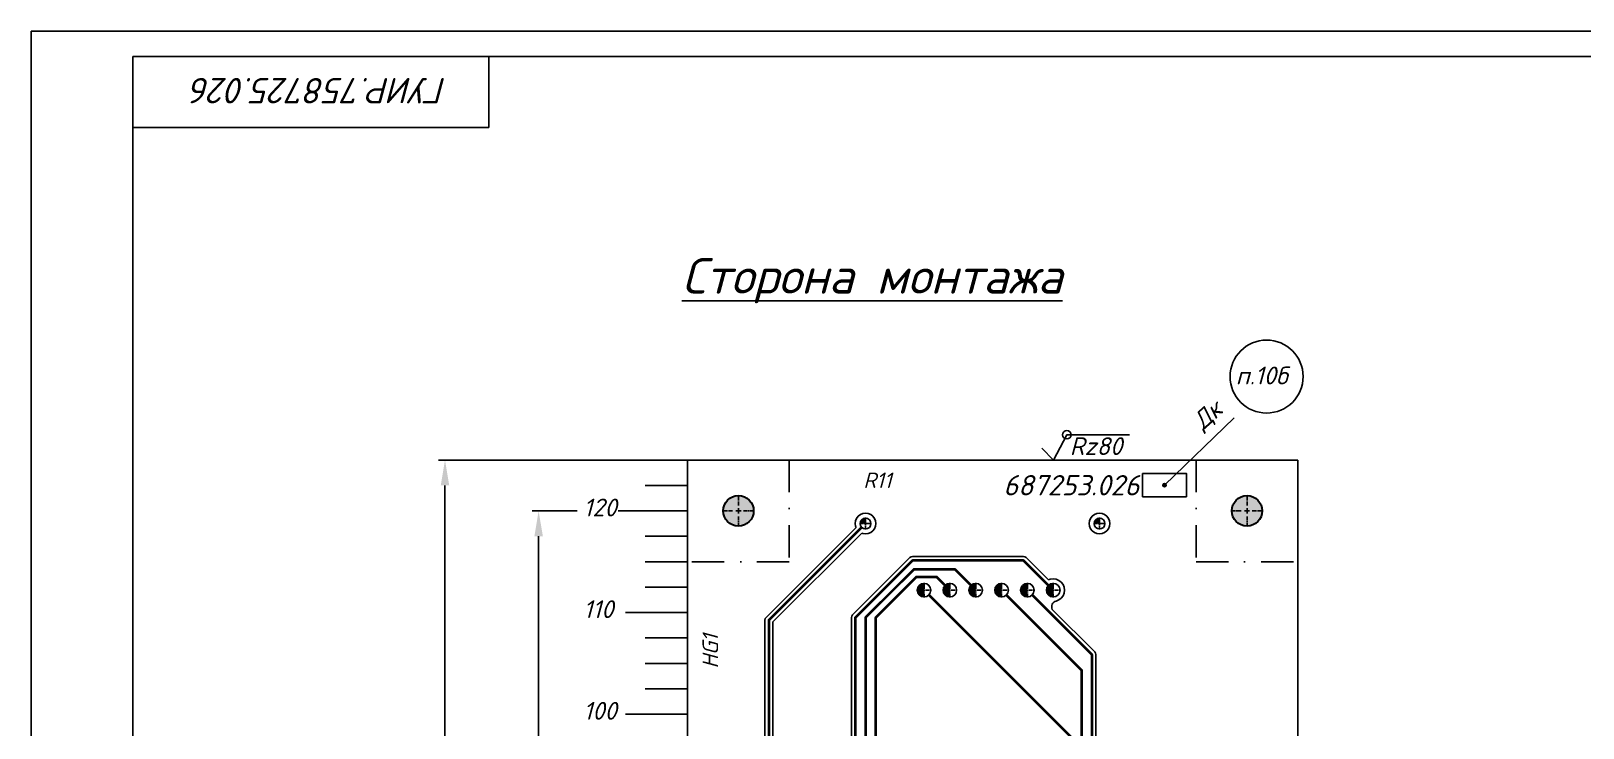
# Model space of a CAD drawing. Header units: millimetres. Extents: x 532 to 1373, y -49 to 545.
# Drawn here: x 531.7 to 836.9, y 408.2 to 545.3 of the extents above; entities that cross this region are included whole.
import ezdxf

# ---------------------------------------------------------------- set-up
doc = ezdxf.new("R2010")
doc.units = ezdxf.units.MM
for name, pattern in [('CENTER2', [1.125, 0.75, -0.125, 0.125, -0.125]), ('осевая2', [28.575000000000003, 19.05, -3.175, 3.175, -3.175]), ('штрихпунктирная2', [12.7, 6.35, -3.175, 0, -3.175])]:
    doc.linetypes.add(name, pattern=pattern)
doc.styles.add('PDF ISOCPEUR Italic', font='isocpeui.ttf')
doc.dimstyles.new('ISO-25', dxfattribs={"dimtxt": 2.5, "dimasz": 2.5, "dimexe": 1.25, "dimexo": 0.625, "dimtad": 1, "dimtxsty": 'Standard', "dimcen": 2.5, "dimadec": 0, "dimazin": 0, "dimtfac": 1, "dimtmove": 0, "dimatfit": 3, "dimfxl": 1, "dimarcsym": 0})

# ---------------------------------------------------------------- blocks, each defined once
blk = doc.blocks.new('*U173')
at = {"color": 0, "linetype": 'CENTER2', "transparency": 16777216}
for p, q in [((-3.030464653718117, 0), (-1.035968153402583, 0)), ((0, 1.035968153402583), (0, 3.014680620619777)), ((1.035968153402583, 0), (3.030464653718117, 0)), ((0, -3.012890759207508), (0, -1.035968153402583))]:
    blk.add_line(p, q, dxfattribs=at)
at = {"color": 0, "linetype": 'Continuous', "transparency": 16777216}
for p, q in [((-0.5179840767012917, 0), (0.5179840767012917, 0)), ((0, -0.5179840767012917), (0, 0.5179840767012917))]:
    blk.add_line(p, q, dxfattribs=at)
blk = doc.blocks.new('*U211')
at = {"color": 0, "linetype": 'CENTER2', "transparency": 16777216}
for p, q in [((-3.030464653718117, 0), (-1.035968153402583, 0)), ((0, 1.035968153402583), (0, 3.014680620619777)), ((1.035968153402583, 0), (3.030464653718117, 0)), ((0, -3.012890759207508), (0, -1.035968153402583))]:
    blk.add_line(p, q, dxfattribs=at)
at = {"color": 0, "linetype": 'Continuous', "transparency": 16777216}
for p, q in [((-0.5179840767012917, 0), (0.5179840767012917, 0)), ((0, -0.5179840767012917), (0, 0.5179840767012917))]:
    blk.add_line(p, q, dxfattribs=at)
blk = doc.blocks.new('*D268')
at = {"color": 0, "linetype": 'ByBlock', "lineweight": -2, "transparency": 16777216}
for p, q in [((660.1787086683003, 460.8726962048341), (611.8671688400211, 460.8726962048341)), ((613.1171688400212, 215.8726933848341), (613.1171688400211, 455.8726962048341)), ((630.8993615981276, 210.8726933848341), (611.8671688400212, 210.8726933848341))]:
    blk.add_line(p, q, dxfattribs=at)
at = {"color": 0, "linetype": 'ByBlock', "transparency": 16777216}
for points in [[(612.2838355066878, 455.8726962048341), (613.9505021733545, 455.8726962048341), (613.1171688400211, 460.8726962048341)], [(612.2838355066879, 215.8726933848341), (613.9505021733546, 215.8726933848341), (613.1171688400212, 210.8726933848341)]]:
    blk.add_solid(points, dxfattribs=at)
at = {"layer": 'DEFPOINTS', "color": 0, "linetype": 'ByBlock', "transparency": 16777216}
for p in [(613.1171688400211, 460.8726962048341), (660.8037086683003, 460.8726962048341), (631.5243615981276, 210.8726933848341)]:
    blk.add_point(p, dxfattribs=at)
at = {"color": 0, "linetype": 'ByBlock', "transparency": 16777216, "insert": (610.7421688400211, 336.8726947948345), "char_height": 2.5, "attachment_point": 5, "rotation": 90, "style": 'PDF ISOCPEUR Italic'}
blk.add_mtext('{\\H1.4x;125h14}', dxfattribs=at)
blk = doc.blocks.new('_Oblique')
at = {"color": 0, "linetype": 'ByBlock', "lineweight": -2}
blk.add_line((-0.5, -0.5), (0.5, 0.5), dxfattribs=at)
blk = doc.blocks.new('*D267')
at = {"color": 0, "linetype": 'ByBlock', "lineweight": -2, "transparency": 16777216}
for p, q in [((639.1260795371768, 450.8726962088343), (630.2743615981278, 450.8726962088343)), ((631.5243615981278, 445.8726962088343), (631.5243615981279, 220.8726933808341)), ((670.1787086642998, 220.8726933808341), (630.2743615981279, 220.8726933808341))]:
    blk.add_line(p, q, dxfattribs=at)
at = {"color": 0, "linetype": 'ByBlock', "transparency": 16777216}
blk.add_solid([(630.6910282647945, 445.8726962088343), (632.3576949314612, 445.8726962088343), (631.5243615981278, 450.8726962088343)], dxfattribs=at)
at = {"layer": 'DEFPOINTS', "color": 0, "linetype": 'ByBlock', "transparency": 16777216}
for p in [(639.7510795371768, 450.8726962088343), (631.5243615981279, 220.8726933808341), (670.8037086642998, 220.8726933808341)]:
    blk.add_point(p, dxfattribs=at)
at = {"color": 0, "linetype": 'ByBlock', "lineweight": -2, "transparency": 16777216, "xscale": 5, "yscale": 5, "zscale": 5, "rotation": 270}
blk.add_blockref('_Oblique', (631.5243615981279, 220.8726933808341), dxfattribs=at)
at = {"color": 0, "linetype": 'ByBlock', "transparency": 16777216, "insert": (628.7993615981278, 381.2986876036792), "char_height": 2.5, "attachment_point": 5, "rotation": 90, "style": 'PDF ISOCPEUR Italic'}
blk.add_mtext('{\\H1.4x;115±0,2}', dxfattribs=at)
blk = doc.blocks.new('*U148')
at = {"color": 0, "linetype": 'CENTER2', "transparency": 16777216}
for p, q in [((-1.4533333328, 0), (-0.2666666665599999, 0)), ((0, 0.26666666656), (0, 1.4533333328)), ((0.26666666656, 0), (1.4533333328, 0)), ((0, -1.4533333328), (0, -0.2666666665599999))]:
    blk.add_line(p, q, dxfattribs=at)
at = {"color": 0, "linetype": 'Continuous', "transparency": 16777216}
for p, q in [((-0.13333333328, 0), (0.13333333328, 0)), ((0, -0.13333333328), (0, 0.13333333328))]:
    blk.add_line(p, q, dxfattribs=at)
blk = doc.blocks.new('*U188')
at = {"color": 0, "linetype": 'CENTER2', "transparency": 16777216}
for p, q in [((-1.4533333328, 0), (-0.2666666665599999, 0)), ((0, 0.26666666656), (0, 1.4533333328)), ((0.26666666656, 0), (1.4533333328, 0)), ((0, -1.4533333328), (0, -0.2666666665599999))]:
    blk.add_line(p, q, dxfattribs=at)
at = {"color": 0, "linetype": 'Continuous', "transparency": 16777216}
for p, q in [((-0.13333333328, 0), (0.13333333328, 0)), ((0, -0.13333333328), (0, 0.13333333328))]:
    blk.add_line(p, q, dxfattribs=at)
blk = doc.blocks.new('*U155')
at = {"color": 0, "linetype": 'CENTER2', "transparency": 16777216}
for p, q in [((-1.4533333328, 0), (-0.2666666665599999, 0)), ((0, 0.26666666656), (0, 1.4533333328)), ((0.26666666656, 0), (1.4533333328, 0)), ((0, -1.4533333328), (0, -0.2666666665599999))]:
    blk.add_line(p, q, dxfattribs=at)
at = {"color": 0, "linetype": 'Continuous', "transparency": 16777216}
for p, q in [((-0.13333333328, 0), (0.13333333328, 0)), ((0, -0.13333333328), (0, 0.13333333328))]:
    blk.add_line(p, q, dxfattribs=at)
blk = doc.blocks.new('*U156')
at = {"color": 0, "linetype": 'CENTER2', "transparency": 16777216}
for p, q in [((-1.4533333328, 0), (-0.2666666665599999, 0)), ((0, 0.26666666656), (0, 1.4533333328)), ((0.26666666656, 0), (1.4533333328, 0)), ((0, -1.4533333328), (0, -0.2666666665599999))]:
    blk.add_line(p, q, dxfattribs=at)
at = {"color": 0, "linetype": 'Continuous', "transparency": 16777216}
for p, q in [((-0.13333333328, 0), (0.13333333328, 0)), ((0, -0.13333333328), (0, 0.13333333328))]:
    blk.add_line(p, q, dxfattribs=at)
blk = doc.blocks.new('*U157')
at = {"color": 0, "linetype": 'CENTER2', "transparency": 16777216}
for p, q in [((-1.4533333328, 0), (-0.2666666665599999, 0)), ((0, 0.26666666656), (0, 1.4533333328)), ((0.26666666656, 0), (1.4533333328, 0)), ((0, -1.4533333328), (0, -0.2666666665599999))]:
    blk.add_line(p, q, dxfattribs=at)
at = {"color": 0, "linetype": 'Continuous', "transparency": 16777216}
for p, q in [((-0.13333333328, 0), (0.13333333328, 0)), ((0, -0.13333333328), (0, 0.13333333328))]:
    blk.add_line(p, q, dxfattribs=at)
blk = doc.blocks.new('*U158')
at = {"color": 0, "linetype": 'CENTER2', "transparency": 16777216}
for p, q in [((-1.4533333328, 0), (-0.2666666665599999, 0)), ((0, 0.26666666656), (0, 1.4533333328)), ((0.26666666656, 0), (1.4533333328, 0)), ((0, -1.4533333328), (0, -0.2666666665599999))]:
    blk.add_line(p, q, dxfattribs=at)
at = {"color": 0, "linetype": 'Continuous', "transparency": 16777216}
for p, q in [((-0.13333333328, 0), (0.13333333328, 0)), ((0, -0.13333333328), (0, 0.13333333328))]:
    blk.add_line(p, q, dxfattribs=at)
blk = doc.blocks.new('*U181')
at = {"color": 0, "linetype": 'CENTER2', "transparency": 16777216}
for p, q in [((-1.18666666624, 0), (-0.2133333332480001, 0)), ((0, 0.2133333332480001), (0, 1.18666666624)), ((0.2133333332480001, 0), (1.18666666624, 0)), ((0, -1.18666666624), (0, -0.2133333332480001))]:
    blk.add_line(p, q, dxfattribs=at)
at = {"color": 0, "linetype": 'Continuous', "transparency": 16777216}
for p, q in [((-0.106666666624, 0), (0.106666666624, 0)), ((0, -0.106666666624), (0, 0.106666666624))]:
    blk.add_line(p, q, dxfattribs=at)
blk = doc.blocks.new('*U182')
at = {"color": 0, "linetype": 'CENTER2', "transparency": 16777216}
for p, q in [((-1.18666666624, 0), (-0.2133333332480001, 0)), ((0, 0.2133333332480001), (0, 1.18666666624)), ((0.2133333332480001, 0), (1.18666666624, 0)), ((0, -1.18666666624), (0, -0.2133333332480001))]:
    blk.add_line(p, q, dxfattribs=at)
at = {"color": 0, "linetype": 'Continuous', "transparency": 16777216}
for p, q in [((-0.106666666624, 0), (0.106666666624, 0)), ((0, -0.106666666624), (0, 0.106666666624))]:
    blk.add_line(p, q, dxfattribs=at)

msp = doc.modelspace()

# ---------------------------------------------------------------- hatches: boundary and pattern name
at = {"linetype": 'ByBlock'}
h = msp.add_hatch(color=256, dxfattribs=at)
h.dxf.hatch_style = 1
h.paths.add_polyline_path([(754.9086747677918, 455.9384021859759, 1), (754.2420081013918, 455.9384021859759, 1)])
at = {"linetype": 'осевая2'}
h = msp.add_hatch(color=256, dxfattribs=at)
h.dxf.hatch_style = 1
h.paths.add_polyline_path([(667.8037086654996, 220.872693380834, 1), (673.8037086630997, 220.872693380834, 1)])
h.paths.add_polyline_path([(767.803707385499, 220.872693380834, 1), (773.8037073830991, 220.872693380834, 1)])
h.paths.add_polyline_path([(667.8037086654996, 450.8726962088341, 1), (673.8037086630997, 450.8726962088341, 1)])
h.paths.add_polyline_path([(767.803707385499, 450.8726962088341, 1), (773.8037073830991, 450.8726962088341, 1)])
h = msp.add_hatch(color=256)
h.dxf.hatch_style = 1
h.paths.add_polyline_path([(695.8037097742997, 449.4393624760741, 0.4142135623730951), (694.7370431080597, 448.372695809834), (695.5903764410521, 448.372695809834), (695.8037097742997, 448.372695809834), (695.8037097742997, 448.479362476458)])
h = msp.add_hatch(color=256)
h.dxf.hatch_style = 1
h.paths.add_polyline_path([(741.8037091958997, 449.4393624760741, 0.4142135623730951), (740.7370425296601, 448.372695809834), (741.5903758626516, 448.372695809834), (741.8037091958997, 448.372695809834), (741.8037091958997, 448.479362476458)])
h = msp.add_hatch(color=256)
h.dxf.hatch_style = 1
h.paths.add_polyline_path([(707.3037070896996, 435.0060248685139), (707.3037070896996, 435.2726915350739), (707.1703737564201, 435.2726915350739), (705.9703737568996, 435.2726915350739, 0.4142135623730951), (707.3037070896996, 433.9393582022741)])
h.paths.add_polyline_path([(707.3037070896996, 436.606024867874, 0.4142135623730951), (705.9703737568996, 435.2726915350739), (707.1703737564201, 435.2726915350739), (707.3037070896996, 435.2726915350739), (707.3037070896996, 435.4060248683542)])
h = msp.add_hatch(color=256)
h.dxf.hatch_style = 1
h.paths.add_polyline_path([(712.3837070876677, 435.0060248685139), (712.3837070876677, 435.2726915350739), (712.2503737543877, 435.2726915350739), (711.0503737548677, 435.2726915350739, 0.4142135623730951), (712.3837070876677, 433.9393582022741)])
h.paths.add_polyline_path([(712.3837070876677, 436.606024867874, 0.4142135623730951), (711.0503737548677, 435.2726915350739), (712.2503737543877, 435.2726915350739), (712.3837070876677, 435.2726915350739), (712.3837070876677, 435.4060248683542)])
h = msp.add_hatch(color=256)
h.dxf.hatch_style = 1
h.paths.add_polyline_path([(717.4637070856359, 435.0060248685139), (717.4637070856359, 435.2726915350739), (717.3303737523559, 435.2726915350739), (716.1303737528358, 435.2726915350739, 0.4142135623730951), (717.4637070856359, 433.9393582022741)])
h.paths.add_polyline_path([(717.4637070856359, 436.606024867874, 0.4142135623730951), (716.1303737528358, 435.2726915350739), (717.3303737523559, 435.2726915350739), (717.4637070856359, 435.2726915350739), (717.4637070856359, 435.4060248683542)])
h = msp.add_hatch(color=256)
h.dxf.hatch_style = 1
h.paths.add_polyline_path([(722.543707083604, 435.0060248685139), (722.543707083604, 435.2726915350739), (722.410373750324, 435.2726915350739), (721.2103737508039, 435.2726915350739, 0.4142135623730951), (722.543707083604, 433.9393582022741)])
h.paths.add_polyline_path([(722.543707083604, 436.606024867874, 0.4142135623730951), (721.2103737508039, 435.2726915350739), (722.410373750324, 435.2726915350739), (722.543707083604, 435.2726915350739), (722.543707083604, 435.4060248683542)])
h = msp.add_hatch(color=256)
h.dxf.hatch_style = 1
h.paths.add_polyline_path([(727.6237070815712, 435.0060248685139), (727.6237070815712, 435.2726915350739), (727.4903737482916, 435.2726915350739), (726.290373748772, 435.2726915350739, 0.4142135623730951), (727.6237070815712, 433.9393582022741)])
h.paths.add_polyline_path([(727.6237070815712, 436.606024867874, 0.4142135623730951), (726.290373748772, 435.2726915350739), (727.4903737482916, 435.2726915350739), (727.6237070815712, 435.2726915350739), (727.6237070815712, 435.4060248683542)])
h = msp.add_hatch(color=256)
h.dxf.hatch_style = 1
h.paths.add_polyline_path([(732.7037070795398, 435.0060248685139), (732.7037070795398, 435.2726915350739), (732.5703737462597, 435.2726915350739), (731.3703737467401, 435.2726915350739, 0.4142135623730951), (732.7037070795398, 433.9393582022741)])
h.paths.add_polyline_path([(732.7037070795398, 436.606024867874, 0.4142135623730951), (731.3703737467401, 435.2726915350739), (732.5703737462597, 435.2726915350739), (732.7037070795398, 435.2726915350739), (732.7037070795398, 435.4060248683542)])

# ---------------------------------------------------------------- linework, layer by layer
for p, q in [((531.7286530250269, -48.71755623678223), (531.7286530250271, 545.2824437632175)), ((531.7286530250271, 545.2824437632175), (1372.728653025028, 545.2824437632175)), ((551.7286530250269, -3.717556236782229), (551.7286530250274, 540.2824437632175)), ((1367.728653025028, 540.2824437632175), (551.7286530250274, 540.2824437632175)), ((621.7286530250276, 526.2824437632178), (621.7286530250271, 540.2824437632175)), ((621.7286530250276, 526.2824437632175), (551.7286530250271, 526.2824437632175)), ((660.8037086683, 460.8726908048324), (652.4703753383003, 460.8726908048324)), ((660.8037086683, 210.872693384834), (660.8037086683, 460.8726962048339)), ((660.8037086683, 460.8726962048339), (780.8037073802991, 460.8726962048339)), ((780.8037073802991, 460.8726962048339), (780.8037073802991, 210.872693384834)), ((660.803709908301, 455.8726908068323), (652.4703765783013, 455.8726908068323)), ((693.8473966950821, 448.8968908496239), (693.7783848951101, 448.372695809834)), ((694.0497280150014, 449.385358249429), (693.8473966950821, 448.8968908496239)), ((694.3715866548725, 449.8048189292612), (694.0497280150014, 449.385358249429)), ((694.7910473347049, 450.1266775691325), (694.3715866548725, 449.8048189292612)), ((695.2795147345093, 450.3290088890514), (694.7910473347049, 450.1266775691325)), ((695.8037097742997, 450.3980206890238), (695.2795147345093, 450.3290088890514)), ((696.3279048140901, 450.3290088890514), (695.8037097742997, 450.3980206890238)), ((696.8163722138945, 450.1266775691325), (696.3279048140901, 450.3290088890514)), ((697.2358328937273, 449.8048189292612), (696.8163722138945, 450.1266775691325)), ((697.5576915335985, 449.385358249429), (697.2358328937273, 449.8048189292612)), ((697.7600228535173, 448.8968908496239), (697.5576915335985, 449.385358249429)), ((697.8290346534898, 448.372695809834), (697.7600228535173, 448.8968908496239)), ((739.8473961166826, 448.8968908496239), (739.7783843167101, 448.372695809834)), ((740.0497274366014, 449.385358249429), (739.8473961166826, 448.8968908496239)), ((740.3715860764726, 449.8048189292612), (740.0497274366014, 449.385358249429)), ((740.7910467563049, 450.1266775691325), (740.3715860764726, 449.8048189292612)), ((741.2795141561098, 450.3290088890514), (740.7910467563049, 450.1266775691325)), ((741.8037091958997, 450.3980206890238), (741.2795141561098, 450.3290088890514)), ((742.3279042356901, 450.3290088890514), (741.8037091958997, 450.3980206890238)), ((742.816371635495, 450.1266775691325), (742.3279042356901, 450.3290088890514)), ((743.2358323153273, 449.8048189292612), (742.816371635495, 450.1266775691325)), ((743.557690955198, 449.385358249429), (743.2358323153273, 449.8048189292612)), ((743.7600222751173, 448.8968908496239), (743.557690955198, 449.385358249429)), ((743.8290340750898, 448.372695809834), (743.7600222751173, 448.8968908496239)), ((660.8037086683, 445.8726920508333), (652.4703753383003, 445.8726920508333)), ((693.9450393750437, 447.6127684501379), (676.2543356221197, 429.9220646972141)), ((677.5806372615891, 429.0508802575627), (695.043782414604, 446.5140254105771)), ((693.7783848951101, 448.372695809834), (693.8473966950821, 447.8485007700434)), ((693.8473966950821, 447.8485007700434), (693.9450393750437, 447.6127684501379)), ((695.043782414604, 446.5140254105771), (695.2795147345093, 446.4163827306164)), ((695.2795147345093, 446.4163827306164), (695.8037097742997, 446.3473709306444)), ((695.8037097742997, 446.3473709306444), (696.3279048140901, 446.4163827306164)), ((696.3279048140901, 446.4163827306164), (696.8163722138945, 446.6187140505357)), ((696.8163722138945, 446.6187140505357), (697.2358328937273, 446.9405726904068)), ((697.2358328937273, 446.9405726904068), (697.5576915335985, 447.3600333702392)), ((697.5576915335985, 447.3600333702392), (697.7600228535173, 447.8485007700434)), ((697.7600228535173, 447.8485007700434), (697.8290346534898, 448.372695809834)), ((739.7783843167101, 448.372695809834), (739.8473961166826, 447.8485007700434)), ((739.8473961166826, 447.8485007700434), (740.0497274366014, 447.3600333702392)), ((740.0497274366014, 447.3600333702392), (740.3715860764726, 446.9405726904068)), ((740.3715860764726, 446.9405726904068), (740.7910467563049, 446.6187140505357)), ((740.7910467563049, 446.6187140505357), (741.2795141561098, 446.4163827306164)), ((741.2795141561098, 446.4163827306164), (741.8037091958997, 446.3473709306444)), ((741.8037091958997, 446.3473709306444), (742.3279042356901, 446.4163827306164)), ((742.3279042356901, 446.4163827306164), (742.816371635495, 446.6187140505357)), ((742.816371635495, 446.6187140505357), (743.2358323153273, 446.9405726904068)), ((743.2358323153273, 446.9405726904068), (743.557690955198, 447.3600333702392)), ((743.557690955198, 447.3600333702392), (743.7600222751173, 447.8485007700434)), ((743.7600222751173, 447.8485007700434), (743.8290340750898, 448.372695809834)), ((660.8037086683, 440.8726920528333), (652.4703753383003, 440.8726920528333)), ((704.5043426108198, 441.6720691325144), (693.2543371753197, 430.4220636970143)), ((704.7563969707187, 441.8404863724471), (704.5043426108198, 441.6720691325144)), ((705.0537141306002, 441.8996277324235), (704.7563969707187, 441.8404863724471)), ((726.8537010018802, 441.8996277324235), (705.0537141306002, 441.8996277324235)), ((727.1510181617612, 441.8404863724471), (726.8537010018802, 441.8996277324235)), ((727.4030725216605, 441.6720691325144), (727.1510181617612, 441.8404863724471)), ((731.7907091599052, 437.2844324942695), (727.4030725216605, 441.6720691325144)), ((732.1273048797705, 437.4238581742137), (731.7907091599052, 437.2844324942695)), ((732.7037070795402, 437.4997432141835), (732.1273048797705, 437.4238581742137)), ((733.2801092793095, 437.4238581742137), (732.7037070795402, 437.4997432141835)), ((733.8172329190945, 437.2013744943027), (733.2801092793095, 437.4238581742137)), ((734.2784715189098, 436.8474559744444), (733.8172329190945, 437.2013744943027)), ((734.6323900387686, 436.3862173746287), (734.2784715189098, 436.8474559744444)), ((734.8548737186795, 435.8490937348434), (734.6323900387686, 436.3862173746287)), ((660.8037086683, 435.8726920548332), (652.4703753383003, 435.8726920548332)), ((733.2801092793095, 433.1215248959348), (733.8172329190945, 433.3440085758456)), ((733.8172329190945, 433.3440085758456), (734.2784715189098, 433.6979270957041)), ((734.2784715189098, 433.6979270957041), (734.6323900387686, 434.1591656955196)), ((734.6323900387686, 434.1591656955196), (734.8548737186795, 434.6962893353046)), ((734.9307587586493, 435.2726915350739), (734.8548737186795, 435.8490937348434)), ((734.8548737186795, 434.6962893353046), (734.9307587586493, 435.2726915350739)), ((660.8037086683, 430.8726920568332), (648.6270893052731, 430.8726920568332)), ((693.2543371753197, 430.4220636970143), (693.085919935387, 430.1700093371152)), ((693.2543371753197, 430.4220636970143), (693.0859199353874, 430.1700093371154)), ((740.8530786362805, 423.1420630199265), (732.5027394213364, 431.4924022348706)), ((676.085918382187, 429.6700103373151), (676.026777022211, 429.3726931774337)), ((676.026777022211, 429.3726931774337), (676.026777022211, 393.7554466716809)), ((676.2543356221197, 429.9220646972141), (676.085918382187, 429.6700103373151)), ((677.5806372615891, 393.7554466716809), (677.5806372615891, 429.0508802575627)), ((693.085919935387, 430.1700093371152), (693.0267785754106, 429.8726921772337)), ((693.0859199353874, 430.1700093371154), (693.0267785754111, 429.8726921772339)), ((693.0267785754111, 429.8726921772339), (693.0267785754111, 399.8726963092341)), ((660.8037086683, 425.8726920588332), (652.4703753383003, 425.8726920588332)), ((741.0214958762133, 422.8900086600273), (740.8530786362805, 423.1420630199265)), ((741.0806372361892, 422.5926915001463), (741.0214958762133, 422.8900086600273)), ((741.0806372361892, 403.8726933876341), (741.0806372361892, 422.5926915001463)), ((660.8037086683, 420.8726920608332), (652.4703753383003, 420.8726920608332)), ((660.8037086683, 415.8726920628332), (652.4703753383003, 415.8726920628332)), ((660.8037086683, 410.8726920648331), (648.6270893052731, 410.8726920648331))]:
    msp.add_line(p, q)
msp.add_line((754.575341434592, 455.9384021859759), (770.6074514300317, 471.3590989458531), dxfattribs=at)
at = {"linetype": 'штрихпунктирная2'}
for p, q in [((680.8037086603001, 460.8726962048339), (680.8037086603001, 440.8726962128341)), ((760.803707388299, 460.8727016048359), (760.803707388299, 440.8727016128358)), ((760.803707388299, 460.8726962048339), (760.803707388299, 440.8726962128341)), ((680.8037086603001, 440.8726962128341), (660.8037086683, 440.8726962128341)), ((760.803707388299, 440.8727016128358), (780.8037073802991, 440.8727016128358)), ((760.803707388299, 440.8726962128341), (780.8037073802991, 440.8726962128341))]:
    msp.add_line(p, q, dxfattribs=at)
at = {"linetype": 'ByBlock'}
msp.add_line((660.8037086683, 450.8726908088323), (647.1471880814968, 450.8726908088323), dxfattribs=at)
at = {"lineweight": 25}
msp.add_lwpolyline([(747.7048153829871, 465.8470352028443), (735.3924443879125, 465.8470352028443), (732.781798388957, 460.8726962048339), (730.4886633898743, 463.2363892038885)], dxfattribs=at)
msp.add_lwpolyline([(750.2625678523716, 458.2399385906609), (758.8771542029092, 458.2399385906609), (758.8771542029092, 453.6432492410539), (750.2625678523716, 453.6432492410539)], close=True, dxfattribs=at)
at = {"const_width": 0.5079999997968}
for points in [[(676.8037071418996, 429.3726931774337), (695.0494625413355, 447.6184485768703)], [(693.8037086950997, 429.8726921772337), (705.0537141305992, 441.1226976127338)], [(695.8037097742997, 429.8726921772337), (705.3037110905, 439.372693493434)], [(705.0537141305992, 441.1226976127338), (726.8537010018797, 441.1226976127338)], [(705.3037110905, 439.372693493434), (713.3637051272756, 439.372693493434)], [(713.3637051272756, 439.372693493434), (716.5208980444311, 436.2155005762789)], [(726.8537010018797, 441.1226976127338), (731.760898038335, 436.2155005762789)], [(697.8037108534993, 429.8726972572339), (705.8037100902995, 437.8726964940334)], [(705.8037100902995, 437.8726964940334), (709.7837021287075, 437.8726964940334)], [(709.7837021287075, 437.8726964940334), (711.440898046463, 436.2155005762789)], [(708.2465161309044, 434.3298824938691), (736.3037100381, 406.272688586674)], [(723.4865161248088, 434.3298824938691), (738.3037060373001, 419.5126925813782)], [(728.5665161227769, 434.3298824938691), (740.3037071164997, 422.5926915001456)], [(676.8037071418996, 392.2726911922738), (676.8037071418996, 429.3726931774337)], [(693.8037086950997, 399.8726963092339), (693.8037086950997, 429.8726921772337)], [(695.8037097742997, 400.372690229034), (695.8037097742997, 429.8726921772337)], [(697.8037108534993, 400.8726943088337), (697.8037108534993, 429.8726972572339)], [(740.3037071164997, 403.8726933876338), (740.3037071164997, 422.5926915001456)], [(738.3037060373001, 404.3726873074339), (738.3037060373001, 419.5126925813782)]]:
    msp.add_lwpolyline(points, dxfattribs=at)
at = {"const_width": 0.2539999998984}
for points in [[(704.9267141306502, 441.1226976127338, 1), (705.1807141305487, 441.1226976127338, 1)], [(704.9267141306502, 441.1226976127338, 1), (705.1807141305487, 441.1226976127338, 1)], [(705.1767110905505, 439.372693493434, 1), (705.430711090449, 439.372693493434, 1)], [(705.1767110905505, 439.372693493434, 1), (705.430711090449, 439.372693493434, 1)], [(713.2367051273266, 439.372693493434, 1), (713.4907051272246, 439.372693493434, 1)], [(713.2367051273266, 439.372693493434, 1), (713.4907051272246, 439.372693493434, 1)], [(726.7267010019307, 441.1226976127338, 1), (726.9807010018287, 441.1226976127338, 1)], [(726.7267010019307, 441.1226976127338, 1), (726.9807010018287, 441.1226976127338, 1)], [(705.6767100903501, 437.8726964940334, 1), (705.930710090249, 437.8726964940334, 1)], [(705.6767100903501, 437.8726964940334, 1), (705.930710090249, 437.8726964940334, 1)], [(709.6567021287581, 437.8726964940334, 1), (709.9107021286566, 437.8726964940334, 1)], [(709.6567021287581, 437.8726964940334, 1), (709.9107021286566, 437.8726964940334, 1)], [(676.6767071419506, 429.3726931774337, 1), (676.9307071418491, 429.3726931774337, 1)], [(676.6767071419506, 429.3726931774337, 1), (676.9307071418491, 429.3726931774337, 1)], [(693.6767086951502, 429.8726921772337, 1), (693.9307086950491, 429.8726921772337, 1)], [(693.6767086951502, 429.8726921772337, 1), (693.9307086950491, 429.8726921772337, 1)], [(695.6767097743502, 429.8726921772337, 1), (695.9307097742492, 429.8726921772337, 1)], [(695.6767097743502, 429.8726921772337, 1), (695.9307097742492, 429.8726921772337, 1)], [(697.6767108535507, 429.8726972572339, 1), (697.9307108534483, 429.8726972572339, 1)], [(697.6767108535507, 429.8726972572339, 1), (697.9307108534483, 429.8726972572339, 1)], [(740.1767071165502, 422.5926915001456, 1), (740.4307071164492, 422.5926915001456, 1)], [(740.1767071165502, 422.5926915001456, 1), (740.4307071164492, 422.5926915001456, 1)], [(738.1767060373506, 419.5126925813782, 1), (738.4307060372487, 419.5126925813782, 1)], [(738.1767060373506, 419.5126925813782, 1), (738.4307060372487, 419.5126925813782, 1)]]:
    msp.add_lwpolyline(points, format="xyb", close=True, dxfattribs=at)
for centre, radius in [((774.6491282869963, 477.2926355805133), 7.179276343126798), ((695.8037097742997, 448.372695809834), 1.06666666624), ((741.8037091958997, 448.372695809834), 1.06666666624), ((707.3037070896996, 435.2726915350739), 1.3333333328), ((712.3837070876677, 435.2726915350739), 1.3333333328), ((717.4637070856359, 435.2726915350739), 1.3333333328), ((722.543707083604, 435.2726915350739), 1.3333333328), ((727.6237070815712, 435.2726915350739), 1.3333333328), ((732.7037070795398, 435.2726915350739), 1.3333333328)]:
    msp.add_circle(centre, radius)
at = {"linetype": 'ByBlock'}
for centre, radius in [((735.3924443879125, 465.8470352028443), 0.833333333), ((754.575341434592, 455.9384021859759), 0.3333333332)]:
    msp.add_circle(centre, radius, dxfattribs=at)
at = {"linetype": 'ByBlock', "lineweight": 30}
for centre in [(670.8037086642996, 450.8726962088341), (770.8037073842991, 450.8726962088341)]:
    msp.add_circle(centre, 2.9999999988, dxfattribs=at)
for end in [204.4724033792206, 204.4724033792378, 204.4724033792378]:
    msp.add_arc((733.5753702965937, 431.9806044913927), 1.178506867960077, 104.5093637659998, end)

# ---------------------------------------------------------------- block references
at = {"linetype": 'CENTER2'}
for name, p in [('*U211', (670.8037086642996, 450.8726962088341)), ('*U173', (770.8037073842991, 450.8726962088341)), ('*U181', (695.8037097742997, 448.372695809834)), ('*U182', (741.8037091958997, 448.372695809834)), ('*U148', (707.3037070896996, 435.2726915350739)), ('*U188', (712.3837070876677, 435.2726915350739)), ('*U155', (717.4637070856359, 435.2726915350739)), ('*U156', (722.543707083604, 435.2726915350739)), ('*U157', (727.6237070815712, 435.2726915350739)), ('*U158', (732.7037070795398, 435.2726915350739))]:
    msp.add_blockref(name, p, dxfattribs=at)

# ---------------------------------------------------------------- texts
at = {"style": 'PDF ISOCPEUR Italic'}
for s, height, p in [('R11', 3.0479999987808, (695.3724370114248, 455.3726919670338)), ('120', 3.5, (640.3284434202562, 449.7827404392518)), ('110', 3.5, (640.3284434202562, 429.7827404472517)), ('100', 3.5, (640.3284434202562, 409.7827404552517))]:
    msp.add_text(s, height=height, dxfattribs=at).set_placement(p)
msp.add_text('HG1', height=3.0479999987808, rotation=90, dxfattribs=at).set_placement((666.8037068258998, 419.8726918612339))
at = {"attachment_point": 7, "style": 'PDF ISOCPEUR Italic'}
for s, insert, char_height, rotation in [('ГУИР.758725.026', (613.5272166407836, 536.0479480823019), 5, 180), ('Дк', (762.5942074920506, 466.060594719837), 3.5, 41.80035566217288)]:
    msp.add_mtext(s, dxfattribs=dict(at, insert=insert, char_height=char_height, rotation=rotation))
at = {"insert": (659.6993802870965, 491.719869834566), "char_height": 7, "attachment_point": 7, "style": 'PDF ISOCPEUR Italic'}
msp.add_mtext_dynamic_manual_height_columns('{\\LСторона монтажа}', width=98.913182633205, gutter_width=12.5, heights=[0], dxfattribs=at)
at = {"attachment_point": 7, "style": 'PDF ISOCPEUR Italic'}
for s, insert, char_height in [('п.10б', (768.5987796354148, 475.7579989271268), 3.5), ('Rz80', (735.9569083876866, 461.8605082044388), 3.5), ('687253.026', (722.8916852603068, 453.916750247069), 3.9999999984)]:
    msp.add_mtext(s, dxfattribs=dict(at, insert=insert, char_height=char_height))

# ---------------------------------------------------------------- dimensions: what is measured, and where the dimension line sits
at = {"linetype": 'ByBlock'}
for base, p1, p2, text, override, picture, middle in [((613.1171688400211, 460.8726962048341), (631.5243615981274, 210.872693384834), (660.8037086683, 460.8726962048339), '{\\H1.4x;125h14}', {"dimasz": 5, "dimtxsty": 'PDF ISOCPEUR Italic', "dimsah": 1}, '*D268', (613.1171688400211, 336.8726947948345)), ((631.5243615981279, 220.8726933808341), (639.7510795371766, 450.8726962088341), (670.8037086642996, 220.872693380834), '{\\H1.4x;115±0,2}', {"dimasz": 5, "dimtxsty": 'PDF ISOCPEUR Italic', "dimblk2": 'Oblique', "dimsah": 1}, '*D267', (631.5243615981278, 381.2986876036792))]:
    dim = msp.add_linear_dim(base=base, p1=p1, p2=p2, angle=90, text=text, dimstyle='ISO-25', override=override, dxfattribs=at)
    dim.commit()
    dim.dimension.update_dxf_attribs({"geometry": picture, "text_midpoint": middle, "dimtype": 160})

doc.saveas('drawing.dxf')
